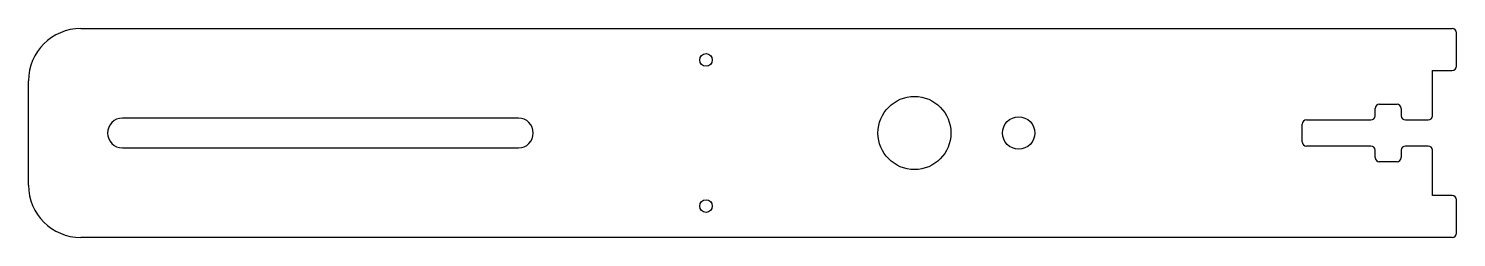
# Model space of a CAD drawing. Header units: millimetres. Extents: x -85 to 52, y -10 to 10.
import ezdxf

# ---------------------------------------------------------------- set-up
doc = ezdxf.new("R2010")
doc.units = ezdxf.units.MM
doc.layers.add('Shape2DView007', color=7, linetype='CONTINUOUS')

msp = doc.modelspace()

# ---------------------------------------------------------------- linework, layer by layer
at = {"layer": 'Shape2DView007'}
for p, q in [((-80, 10), (51.6, 10)), ((52, 6.4), (52, 9.6)), ((49.7, 6), (51.6, 6)), ((49.7, 1.65), (49.7, 6)), ((-85, -5), (-85, 5)), ((44.6, 2.75), (46.3, 2.75)), ((-38, 1.425), (-76, 1.425)), ((44.2, 1.65), (44.2, 2.35)), ((46.7, 2.35), (46.7, 1.65)), ((37.2, -0.85), (37.2, 0.85)), ((37.6, 1.25), (43.8, 1.25)), ((47.1, 1.25), (49.3, 1.25)), ((43.8, -1.25), (37.6, -1.25)), ((49.3, -1.25), (47.1, -1.25)), ((-76, -1.425), (-38, -1.425)), ((44.2, -2.35), (44.2, -1.65)), ((46.7, -1.65), (46.7, -2.35)), ((49.7, -6), (49.7, -1.65)), ((46.3, -2.75), (44.6, -2.75)), ((51.6, -6), (49.7, -6)), ((52, -9.6), (52, -6.4)), ((51.6, -10), (-80, -10))]:
    msp.add_line(p, q, dxfattribs=at)
for centre, radius in [((-20, 7), 0.6), ((0, 0), 3.5), ((10, 0), 1.55), ((-20, -7), 0.6)]:
    msp.add_circle(centre, radius, dxfattribs=at)
for centre, radius, start, end in [((-80, 5), 5, 90, 180), ((51.6, 9.6), 0.4, 0, 90), ((51.6, 6.4), 0.4, -90, 0), ((44.6, 2.35), 0.4, 90, -180), ((46.3, 2.35), 0.4, 0, 90), ((-76, 0), 1.425, 90, -90), ((-38, 0), 1.425, -90, 90), ((43.8, 1.65), 0.4, -90, 0), ((47.1, 1.65), 0.4, -180, -90), ((49.3, 1.65), 0.4, -90, 0), ((37.6, 0.85), 0.4, 90, 180), ((37.6, -0.85), 0.4, 180, -90), ((43.8, -1.65), 0.4, 0, 90), ((47.1, -1.65), 0.4, 90, 180), ((49.3, -1.65), 0.4, 0, 90), ((44.6, -2.35), 0.4, 180, -90), ((46.3, -2.35), 0.4, -90, 0), ((-80, -5), 5, 180, -90), ((51.6, -6.4), 0.4, 0, 90), ((51.6, -9.6), 0.4, -90, 0)]:
    msp.add_arc(centre, radius, start, end, dxfattribs=at)

doc.saveas('drawing.dxf')
